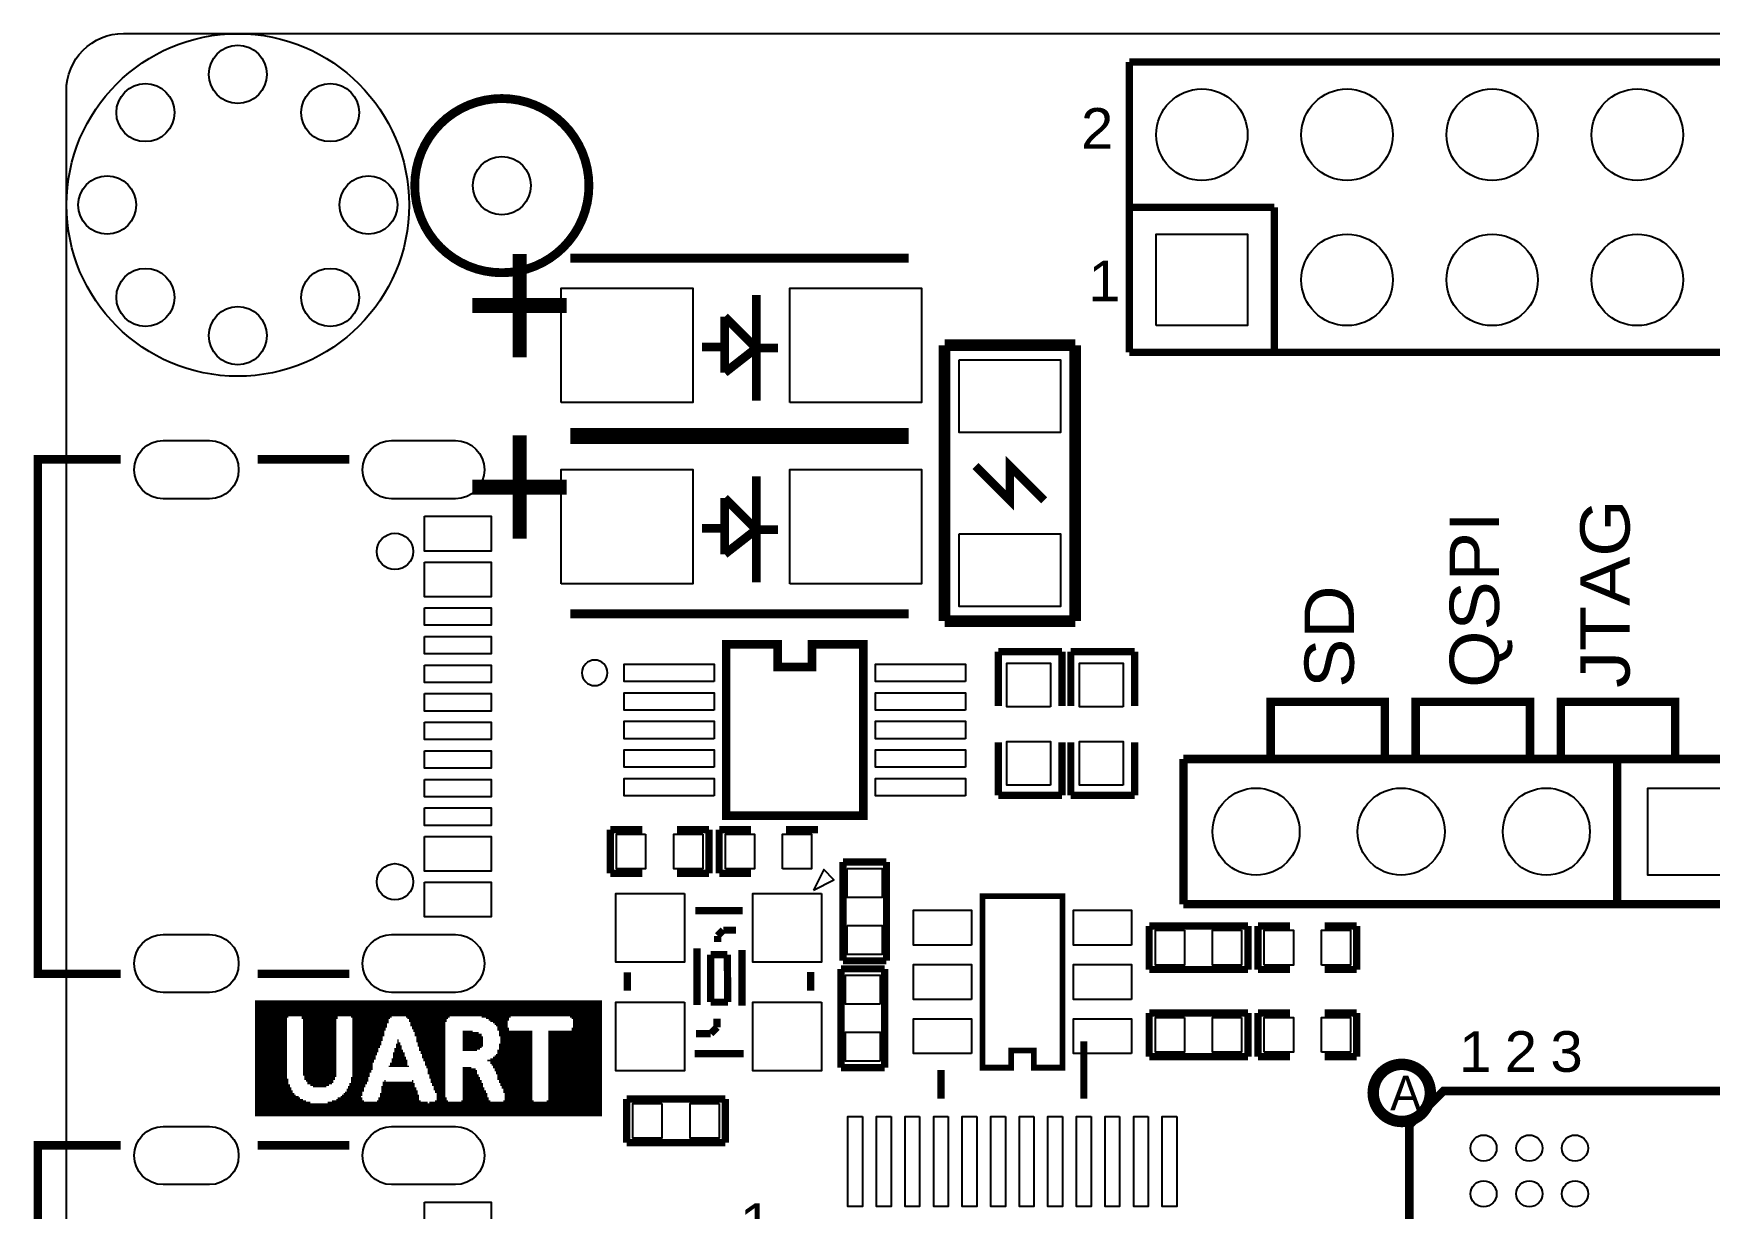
# Model space of a CAD drawing. Extents: x -0.6 to 82.1, y 0 to 56.
# Drawn here: x -0.57 to 28.75, y 35.44 to 56 of the extents above; entities that cross this region are included whole.
import ezdxf

# ---------------------------------------------------------------- set-up
doc = ezdxf.new("R2010")
doc.units = 0
for name, color, linetype in [('BG_OUTLINE', 211, 'CONTINUOUS'), ('BG_SILKSCREEN_TOP', 231, 'CONTINUOUS'), ('PG_SILKSCREEN_TOP', 140, 'CONTINUOUS'), ('PIN_TOP', 4, 'CONTINUOUS')]:
    doc.layers.add(name, color=color, linetype=linetype)

msp = doc.modelspace()

# ---------------------------------------------------------------- linework, layer by layer
at = {"layer": 'BG_OUTLINE'}
msp.add_lwpolyline([(0, 1), (0, 55, -0.414214), (1, 56), (79, 56, -0.414214), (80, 55), (80, 1, -0.414214), (79, 0), (1, 0, -0.414214)], format="xyb", close=True, dxfattribs=at)
at = {"layer": 'BG_SILKSCREEN_TOP', "const_width": 0.0254}
for points in [[(3.302, 39.0746), (9.3726, 39.0746)], [(3.302, 39.0492), (9.3726, 39.0492)], [(3.302, 39.0238), (9.3726, 39.0238)], [(3.302, 38.9984), (9.3726, 38.9984)], [(3.302, 38.973), (9.3726, 38.973)], [(3.302, 38.9476), (9.3726, 38.9476)], [(3.302, 38.9222), (9.3726, 38.9222)], [(3.302, 38.8968), (9.3726, 38.8968)], [(3.302, 38.8714), (9.3726, 38.8714)], [(3.302, 38.846), (9.3726, 38.846)], [(3.302, 38.8206), (9.3726, 38.8206)], [(3.302, 38.7952), (3.8862, 38.7952)], [(3.302, 38.7698), (3.8608, 38.7698)], [(3.302, 38.7444), (3.8608, 38.7444)], [(3.302, 38.719), (3.8608, 38.719)], [(4.1148, 38.7952), (4.7498, 38.7952)], [(4.1148, 38.7698), (4.7498, 38.7698)], [(4.1402, 38.7444), (4.7244, 38.7444)], [(4.1402, 38.719), (4.7244, 38.719)], [(4.9784, 38.7952), (5.6896, 38.7952)], [(5.0038, 38.7698), (5.6642, 38.7698)], [(5.0038, 38.7444), (5.6388, 38.7444)], [(5.0038, 38.719), (5.6388, 38.719)], [(5.9436, 38.7952), (6.7056, 38.7952)], [(5.969, 38.7698), (6.6802, 38.7698)], [(5.9944, 38.7444), (6.6548, 38.7444)], [(5.9944, 38.719), (6.6548, 38.719)], [(7.2644, 38.7952), (7.7724, 38.7952)], [(7.3406, 38.7698), (7.747, 38.7698)], [(7.3914, 38.7444), (7.747, 38.7444)], [(7.4168, 38.719), (7.7216, 38.719)], [(8.8138, 38.7952), (9.3726, 38.7952)], [(8.8392, 38.7698), (9.3726, 38.7698)], [(8.8646, 38.7444), (9.3726, 38.7444)], [(8.8646, 38.719), (9.3726, 38.719)], [(3.302, 38.6936), (3.8608, 38.6936)], [(3.302, 38.6682), (3.8608, 38.6682)], [(3.302, 38.6428), (3.8608, 38.6428)], [(3.302, 38.6174), (3.8608, 38.6174)], [(3.302, 38.592), (3.8608, 38.592)], [(3.302, 38.5666), (3.8608, 38.5666)], [(3.302, 38.5412), (3.8608, 38.5412)], [(3.302, 38.5158), (3.8608, 38.5158)], [(3.302, 38.4904), (3.8608, 38.4904)], [(3.302, 38.465), (3.8608, 38.465)], [(3.302, 38.4396), (3.8608, 38.4396)], [(3.302, 38.4142), (3.8608, 38.4142)], [(4.1402, 38.6936), (4.7244, 38.6936)], [(4.1402, 38.6682), (4.7244, 38.6682)], [(4.1402, 38.6428), (4.7244, 38.6428)], [(4.1402, 38.6174), (4.7244, 38.6174)], [(4.1402, 38.592), (4.7244, 38.592)], [(4.1402, 38.5666), (4.7244, 38.5666)], [(4.1402, 38.5412), (4.7244, 38.5412)], [(4.1402, 38.5158), (4.7244, 38.5158)], [(4.1402, 38.4904), (4.7244, 38.4904)], [(4.1402, 38.465), (4.7244, 38.465)], [(4.1402, 38.4396), (4.7244, 38.4396)], [(4.1402, 38.4142), (4.7244, 38.4142)], [(5.0038, 38.6936), (5.6388, 38.6936)], [(5.0038, 38.6682), (5.6134, 38.6682)], [(5.0038, 38.6428), (5.6134, 38.6428)], [(5.0038, 38.6174), (5.6134, 38.6174)], [(5.0038, 38.592), (5.588, 38.592)], [(5.0038, 38.5666), (5.588, 38.5666)], [(5.0038, 38.5412), (5.5626, 38.5412)], [(5.0038, 38.5158), (5.5626, 38.5158)], [(5.0038, 38.4904), (5.5626, 38.4904)], [(5.0038, 38.465), (5.5626, 38.465)], [(5.0038, 38.4396), (5.5372, 38.4396)], [(5.0038, 38.4142), (5.5372, 38.4142)], [(6.0198, 38.6936), (6.6294, 38.6936)], [(6.0198, 38.6682), (6.6294, 38.6682)], [(6.0198, 38.6428), (6.6294, 38.6428)], [(6.0452, 38.6174), (6.6294, 38.6174)], [(6.0452, 38.592), (6.6294, 38.592)], [(6.0706, 38.5666), (6.6294, 38.5666)], [(6.0706, 38.5412), (6.6294, 38.5412)], [(6.096, 38.5158), (6.6294, 38.5158)], [(6.096, 38.4904), (6.6294, 38.4904)], [(6.096, 38.465), (6.6294, 38.465)], [(6.1214, 38.4396), (6.6294, 38.4396)], [(6.1214, 38.4142), (6.6294, 38.4142)], [(6.9342, 38.5412), (7.112, 38.5412)], [(6.9342, 38.5158), (7.2136, 38.5158)], [(6.9342, 38.4904), (7.2644, 38.4904)], [(6.9342, 38.465), (7.2644, 38.465)], [(6.9342, 38.4396), (7.2898, 38.4396)], [(6.9342, 38.4142), (7.2898, 38.4142)], [(7.4676, 38.6936), (7.7216, 38.6936)], [(7.493, 38.6682), (7.7216, 38.6682)], [(7.5184, 38.6428), (7.7216, 38.6428)], [(7.5438, 38.6174), (7.7216, 38.6174)], [(7.5438, 38.592), (7.747, 38.592)], [(7.5438, 38.5666), (7.747, 38.5666)], [(7.5692, 38.5412), (8.1534, 38.5412)], [(7.5692, 38.5158), (8.1534, 38.5158)], [(7.5692, 38.4904), (8.1534, 38.4904)], [(7.5692, 38.465), (8.1534, 38.465)], [(7.5946, 38.4396), (8.1534, 38.4396)], [(7.5946, 38.4142), (8.1534, 38.4142)], [(8.4328, 38.5412), (9.3726, 38.5412)], [(8.4328, 38.5158), (9.3726, 38.5158)], [(8.4328, 38.4904), (9.3726, 38.4904)], [(8.4328, 38.465), (9.3726, 38.465)], [(8.4328, 38.4396), (9.3726, 38.4396)], [(8.4328, 38.4142), (9.3726, 38.4142)], [(8.8392, 38.592), (9.3726, 38.592)], [(8.8392, 38.5666), (9.3726, 38.5666)], [(8.8646, 38.6936), (9.3726, 38.6936)], [(8.8646, 38.6682), (9.3726, 38.6682)], [(8.8646, 38.6428), (9.3726, 38.6428)], [(8.8646, 38.6174), (9.3726, 38.6174)], [(3.302, 38.3888), (3.8608, 38.3888)], [(3.302, 38.3634), (3.8608, 38.3634)], [(3.302, 38.338), (3.8608, 38.338)], [(3.302, 38.3126), (3.8608, 38.3126)], [(3.302, 38.2872), (3.8608, 38.2872)], [(3.302, 38.2618), (3.8608, 38.2618)], [(3.302, 38.2364), (3.8608, 38.2364)], [(3.302, 38.211), (3.8608, 38.211)], [(3.302, 38.1856), (3.8608, 38.1856)], [(3.302, 38.1602), (3.8608, 38.1602)], [(3.302, 38.1348), (3.8608, 38.1348)], [(4.1402, 38.3888), (4.7244, 38.3888)], [(4.1402, 38.3634), (4.7244, 38.3634)], [(4.1402, 38.338), (4.7244, 38.338)], [(4.1402, 38.3126), (4.7244, 38.3126)], [(4.1402, 38.2872), (4.7244, 38.2872)], [(4.1402, 38.2618), (4.7244, 38.2618)], [(4.1402, 38.2364), (4.7244, 38.2364)], [(4.1402, 38.211), (4.7244, 38.211)], [(4.1402, 38.1856), (4.7244, 38.1856)], [(4.1402, 38.1602), (4.7244, 38.1602)], [(4.1402, 38.1348), (4.7244, 38.1348)], [(5.0038, 38.3888), (5.5372, 38.3888)], [(5.0038, 38.3634), (5.5118, 38.3634)], [(5.0038, 38.338), (5.5118, 38.338)], [(5.0038, 38.3126), (5.5118, 38.3126)], [(5.0038, 38.2872), (5.4864, 38.2872)], [(5.0038, 38.2618), (5.4864, 38.2618)], [(5.0038, 38.2364), (5.461, 38.2364)], [(5.0038, 38.211), (5.461, 38.211)], [(5.0038, 38.1856), (5.461, 38.1856)], [(5.0038, 38.1602), (5.4356, 38.1602)], [(5.0038, 38.1348), (5.4356, 38.1348)], [(5.715, 38.1602), (5.9182, 38.1602)], [(5.715, 38.1348), (5.9182, 38.1348)], [(5.7404, 38.2364), (5.8674, 38.2364)], [(5.7404, 38.211), (5.8928, 38.211)], [(5.7404, 38.1856), (5.8928, 38.1856)], [(5.7658, 38.3126), (5.842, 38.3126)], [(5.7658, 38.2872), (5.8674, 38.2872)], [(5.7658, 38.2618), (5.8674, 38.2618)], [(5.7912, 38.3888), (5.8166, 38.3888)], [(5.7912, 38.3634), (5.8166, 38.3634)], [(5.7912, 38.338), (5.842, 38.338)], [(6.1214, 38.3888), (6.6294, 38.3888)], [(6.1214, 38.3634), (6.6294, 38.3634)], [(6.1468, 38.338), (6.6294, 38.338)], [(6.1468, 38.3126), (6.6294, 38.3126)], [(6.1468, 38.2872), (6.6294, 38.2872)], [(6.1722, 38.2618), (6.6294, 38.2618)], [(6.1722, 38.2364), (6.6294, 38.2364)], [(6.1722, 38.211), (6.6294, 38.211)], [(6.1976, 38.1856), (6.6294, 38.1856)], [(6.1976, 38.1602), (6.6294, 38.1602)], [(6.223, 38.1348), (6.6294, 38.1348)], [(6.9342, 38.3888), (7.2898, 38.3888)], [(6.9342, 38.3634), (7.2898, 38.3634)], [(6.9342, 38.338), (7.2898, 38.338)], [(6.9342, 38.3126), (7.2898, 38.3126)], [(6.9342, 38.2872), (7.2898, 38.2872)], [(6.9342, 38.2618), (7.2644, 38.2618)], [(6.9342, 38.2364), (7.239, 38.2364)], [(6.9342, 38.211), (7.1882, 38.211)], [(7.5184, 38.1348), (8.1534, 38.1348)], [(7.5438, 38.211), (8.1534, 38.211)], [(7.5438, 38.1856), (8.1534, 38.1856)], [(7.5438, 38.1602), (8.1534, 38.1602)], [(7.5692, 38.3126), (8.1534, 38.3126)], [(7.5692, 38.2872), (8.1534, 38.2872)], [(7.5692, 38.2618), (8.1534, 38.2618)], [(7.5692, 38.2364), (8.1534, 38.2364)], [(7.5946, 38.3888), (8.1534, 38.3888)], [(7.5946, 38.3634), (8.1534, 38.3634)], [(7.5946, 38.338), (8.1534, 38.338)], [(8.4328, 38.3888), (9.3726, 38.3888)], [(8.4328, 38.3634), (9.3726, 38.3634)], [(8.4328, 38.338), (9.3726, 38.338)], [(8.4328, 38.3126), (9.3726, 38.3126)], [(8.4328, 38.2872), (9.3726, 38.2872)], [(8.4328, 38.2618), (9.3726, 38.2618)], [(8.4328, 38.2364), (9.3726, 38.2364)], [(8.4328, 38.211), (9.3726, 38.211)], [(8.4328, 38.1856), (9.3726, 38.1856)], [(8.4328, 38.1602), (9.3726, 38.1602)], [(8.4328, 38.1348), (9.3726, 38.1348)], [(3.302, 38.1094), (3.8608, 38.1094)], [(3.302, 38.084), (3.8608, 38.084)], [(3.302, 38.0586), (3.8608, 38.0586)], [(3.302, 38.0332), (3.8608, 38.0332)], [(3.302, 38.0078), (3.8608, 38.0078)], [(3.302, 37.9824), (3.8608, 37.9824)], [(3.302, 37.957), (3.8608, 37.957)], [(3.302, 37.9316), (3.8608, 37.9316)], [(3.302, 37.9062), (3.8608, 37.9062)], [(3.302, 37.8808), (3.8608, 37.8808)], [(3.302, 37.8554), (3.8608, 37.8554)], [(3.302, 37.83), (3.8608, 37.83)], [(4.1402, 38.1094), (4.7244, 38.1094)], [(4.1402, 38.084), (4.7244, 38.084)], [(4.1402, 38.0586), (4.7244, 38.0586)], [(4.1402, 38.0332), (4.7244, 38.0332)], [(4.1402, 38.0078), (4.7244, 38.0078)], [(4.1402, 37.9824), (4.7244, 37.9824)], [(4.1402, 37.957), (4.7244, 37.957)], [(4.1402, 37.9316), (4.7244, 37.9316)], [(4.1402, 37.9062), (4.7244, 37.9062)], [(4.1402, 37.8808), (4.7244, 37.8808)], [(4.1402, 37.8554), (4.7244, 37.8554)], [(4.1402, 37.83), (4.7244, 37.83)], [(5.0038, 38.1094), (5.4102, 38.1094)], [(5.0038, 38.084), (5.4102, 38.084)], [(5.0038, 38.0586), (5.4102, 38.0586)], [(5.0038, 38.0332), (5.3848, 38.0332)], [(5.0038, 38.0078), (5.3848, 38.0078)], [(5.0038, 37.9824), (5.3594, 37.9824)], [(5.0038, 37.957), (5.3594, 37.957)], [(5.0038, 37.9316), (5.3594, 37.9316)], [(5.0038, 37.9062), (5.3594, 37.9062)], [(5.0038, 37.8808), (5.3594, 37.8808)], [(5.0038, 37.8554), (5.334, 37.8554)], [(5.0038, 37.83), (5.334, 37.83)], [(5.6388, 37.9316), (5.9944, 37.9316)], [(5.6642, 37.9824), (5.969, 37.9824)], [(5.6642, 37.957), (5.969, 37.957)], [(5.6896, 38.0586), (5.9436, 38.0586)], [(5.6896, 38.0332), (5.969, 38.0332)], [(5.6896, 38.0078), (5.969, 38.0078)], [(5.715, 38.1094), (5.9182, 38.1094)], [(5.715, 38.084), (5.9436, 38.084)], [(6.223, 38.1094), (6.6294, 38.1094)], [(6.223, 38.084), (6.6294, 38.084)], [(6.2484, 38.0586), (6.6294, 38.0586)], [(6.2484, 38.0332), (6.6294, 38.0332)], [(6.2738, 38.0078), (6.6294, 38.0078)], [(6.2738, 37.9824), (6.6294, 37.9824)], [(6.2738, 37.957), (6.6294, 37.957)], [(6.2992, 37.9316), (6.6294, 37.9316)], [(6.2992, 37.9062), (6.6294, 37.9062)], [(6.3246, 37.8808), (6.6294, 37.8808)], [(6.3246, 37.8554), (6.6294, 37.8554)], [(6.3246, 37.83), (6.6294, 37.83)], [(6.9342, 37.9062), (7.0866, 37.9062)], [(6.9342, 37.8808), (7.1628, 37.8808)], [(6.9342, 37.8554), (7.1882, 37.8554)], [(6.9342, 37.83), (7.1882, 37.83)], [(7.366, 38.0332), (8.1534, 38.0332)], [(7.4168, 38.0586), (8.1534, 38.0586)], [(7.4168, 38.0078), (8.1534, 38.0078)], [(7.4168, 37.9824), (8.1534, 37.9824)], [(7.4422, 37.957), (8.1534, 37.957)], [(7.4676, 38.084), (8.1534, 38.084)], [(7.4676, 37.9316), (8.1534, 37.9316)], [(7.4676, 37.9062), (8.1534, 37.9062)], [(7.493, 38.1094), (8.1534, 38.1094)], [(7.493, 37.8808), (8.1534, 37.8808)], [(7.493, 37.8554), (8.1534, 37.8554)], [(7.5184, 37.83), (8.1534, 37.83)], [(8.4328, 38.1094), (9.3726, 38.1094)], [(8.4328, 38.084), (9.3726, 38.084)], [(8.4328, 38.0586), (9.3726, 38.0586)], [(8.4328, 38.0332), (9.3726, 38.0332)], [(8.4328, 38.0078), (9.3726, 38.0078)], [(8.4328, 37.9824), (9.3726, 37.9824)], [(8.4328, 37.957), (9.3726, 37.957)], [(8.4328, 37.9316), (9.3726, 37.9316)], [(8.4328, 37.9062), (9.3726, 37.9062)], [(8.4328, 37.8808), (9.3726, 37.8808)], [(8.4328, 37.8554), (9.3726, 37.8554)], [(8.4328, 37.83), (9.3726, 37.83)], [(3.302, 37.8046), (3.8608, 37.8046)], [(3.302, 37.7792), (3.8608, 37.7792)], [(3.302, 37.7538), (3.8608, 37.7538)], [(3.302, 37.7284), (3.8608, 37.7284)], [(3.302, 37.703), (3.8862, 37.703)], [(3.302, 37.6776), (3.8862, 37.6776)], [(3.302, 37.6522), (3.8862, 37.6522)], [(3.302, 37.6268), (3.8862, 37.6268)], [(3.302, 37.6014), (3.9116, 37.6014)], [(3.302, 37.576), (3.9116, 37.576)], [(3.302, 37.5506), (3.937, 37.5506)], [(4.1402, 37.8046), (4.7244, 37.8046)], [(4.1402, 37.7792), (4.7244, 37.7792)], [(4.1656, 37.7538), (4.7244, 37.7538)], [(4.1656, 37.7284), (4.699, 37.7284)], [(4.1656, 37.703), (4.699, 37.703)], [(4.191, 37.6776), (4.6736, 37.6776)], [(4.2164, 37.6522), (4.6736, 37.6522)], [(4.2164, 37.6268), (4.6482, 37.6268)], [(4.2672, 37.6014), (4.5974, 37.6014)], [(4.318, 37.576), (4.5466, 37.576)], [(4.9276, 37.576), (5.2324, 37.576)], [(4.9276, 37.5506), (5.207, 37.5506)], [(4.953, 37.6268), (5.2578, 37.6268)], [(4.953, 37.6014), (5.2324, 37.6014)], [(4.9784, 37.7284), (5.2832, 37.7284)], [(4.9784, 37.703), (5.2832, 37.703)], [(4.9784, 37.6776), (5.2832, 37.6776)], [(4.9784, 37.6522), (5.2578, 37.6522)], [(5.0038, 37.8046), (5.3086, 37.8046)], [(5.0038, 37.7792), (5.3086, 37.7792)], [(5.0038, 37.7538), (5.3086, 37.7538)], [(5.5118, 37.576), (6.096, 37.576)], [(5.5118, 37.5506), (6.1214, 37.5506)], [(5.5372, 37.6522), (6.0706, 37.6522)], [(5.5372, 37.6268), (6.096, 37.6268)], [(5.5372, 37.6014), (6.096, 37.6014)], [(5.5626, 37.6776), (5.588, 37.6776)], [(6.0452, 37.6776), (6.0706, 37.6776)], [(6.3246, 37.8046), (6.6294, 37.8046)], [(6.35, 37.7792), (6.6294, 37.7792)], [(6.35, 37.7538), (6.6294, 37.7538)], [(6.35, 37.7284), (6.6294, 37.7284)], [(6.3754, 37.703), (6.6294, 37.703)], [(6.3754, 37.6776), (6.6294, 37.6776)], [(6.3754, 37.6522), (6.6294, 37.6522)], [(6.4008, 37.6268), (6.6294, 37.6268)], [(6.4008, 37.6014), (6.6294, 37.6014)], [(6.4262, 37.576), (6.6294, 37.576)], [(6.4262, 37.5506), (6.6294, 37.5506)], [(6.9342, 37.8046), (7.1882, 37.8046)], [(6.9342, 37.7792), (7.2136, 37.7792)], [(6.9342, 37.7538), (7.2136, 37.7538)], [(6.9342, 37.7284), (7.239, 37.7284)], [(6.9342, 37.703), (7.239, 37.703)], [(6.9342, 37.6776), (7.2644, 37.6776)], [(6.9342, 37.6522), (7.2644, 37.6522)], [(6.9342, 37.6268), (7.2898, 37.6268)], [(6.9342, 37.6014), (7.2898, 37.6014)], [(6.9342, 37.576), (7.2898, 37.576)], [(6.9342, 37.5506), (7.3152, 37.5506)], [(7.5184, 37.8046), (8.1534, 37.8046)], [(7.5438, 37.7792), (8.1534, 37.7792)], [(7.5438, 37.7538), (8.1534, 37.7538)], [(7.5438, 37.7284), (8.1534, 37.7284)], [(7.5438, 37.703), (8.1534, 37.703)], [(7.5692, 37.6776), (8.1534, 37.6776)], [(7.5692, 37.6522), (8.1534, 37.6522)], [(7.5946, 37.6268), (8.1534, 37.6268)], [(7.5946, 37.6014), (8.1534, 37.6014)], [(7.62, 37.576), (8.1534, 37.576)], [(7.62, 37.5506), (8.1534, 37.5506)], [(8.4328, 37.8046), (9.3726, 37.8046)], [(8.4328, 37.7792), (9.3726, 37.7792)], [(8.4328, 37.7538), (9.3726, 37.7538)], [(8.4328, 37.7284), (9.3726, 37.7284)], [(8.4328, 37.703), (9.3726, 37.703)], [(8.4328, 37.6776), (9.3726, 37.6776)], [(8.4328, 37.6522), (9.3726, 37.6522)], [(8.4328, 37.6268), (9.3726, 37.6268)], [(8.4328, 37.6014), (9.3726, 37.6014)], [(8.4328, 37.576), (9.3726, 37.576)], [(8.4328, 37.5506), (9.3726, 37.5506)], [(3.302, 37.5252), (3.937, 37.5252)], [(3.302, 37.4998), (3.9624, 37.4998)], [(3.302, 37.4744), (3.9624, 37.4744)], [(3.302, 37.449), (3.9878, 37.449)], [(3.302, 37.4236), (4.0132, 37.4236)], [(3.302, 37.3982), (4.064, 37.3982)], [(3.302, 37.3728), (4.0894, 37.3728)], [(3.302, 37.3474), (4.1402, 37.3474)], [(3.302, 37.322), (4.191, 37.322)], [(3.302, 37.2966), (4.2672, 37.2966)], [(3.302, 37.2712), (9.3726, 37.2712)], [(3.302, 37.2458), (9.3726, 37.2458)], [(4.572, 37.2966), (6.3246, 37.2966)], [(4.6482, 37.322), (5.207, 37.322)], [(4.7244, 37.3474), (5.1816, 37.3474)], [(4.7498, 37.3728), (5.1816, 37.3728)], [(4.8006, 37.3982), (5.1562, 37.3982)], [(4.826, 37.4236), (5.1816, 37.4236)], [(4.8514, 37.449), (5.1816, 37.449)], [(4.8768, 37.4744), (5.1816, 37.4744)], [(4.9022, 37.5252), (5.207, 37.5252)], [(4.9022, 37.4998), (5.207, 37.4998)], [(5.4356, 37.322), (6.1976, 37.322)], [(5.461, 37.3728), (6.1722, 37.3728)], [(5.461, 37.3474), (6.1722, 37.3474)], [(5.4864, 37.449), (6.1468, 37.449)], [(5.4864, 37.4236), (6.1722, 37.4236)], [(5.4864, 37.3982), (6.1722, 37.3982)], [(5.5118, 37.5252), (6.1214, 37.5252)], [(5.5118, 37.4998), (6.1468, 37.4998)], [(5.5118, 37.4744), (6.1468, 37.4744)], [(6.35, 37.2966), (9.3726, 37.2966)], [(6.4262, 37.5252), (6.6294, 37.5252)], [(6.4516, 37.4998), (6.6294, 37.4998)], [(6.4516, 37.4744), (6.6294, 37.4744)], [(6.4516, 37.322), (6.6802, 37.322)], [(6.477, 37.449), (6.6294, 37.449)], [(6.477, 37.4236), (6.6294, 37.4236)], [(6.477, 37.3982), (6.6294, 37.3982)], [(6.477, 37.3728), (6.6548, 37.3728)], [(6.477, 37.3474), (6.6548, 37.3474)], [(6.9088, 37.322), (7.4168, 37.322)], [(6.9342, 37.5252), (7.3152, 37.5252)], [(6.9342, 37.4998), (7.3406, 37.4998)], [(6.9342, 37.4744), (7.3406, 37.4744)], [(6.9342, 37.449), (7.366, 37.449)], [(6.9342, 37.4236), (7.366, 37.4236)], [(6.9342, 37.3982), (7.366, 37.3982)], [(6.9342, 37.3728), (7.3914, 37.3728)], [(6.9342, 37.3474), (7.3914, 37.3474)], [(7.6454, 37.5252), (8.1534, 37.5252)], [(7.6454, 37.4998), (8.1534, 37.4998)], [(7.6454, 37.4744), (8.1534, 37.4744)], [(7.6454, 37.322), (8.1788, 37.322)], [(7.6708, 37.449), (8.1534, 37.449)], [(7.6708, 37.4236), (8.1534, 37.4236)], [(7.6708, 37.3982), (8.1534, 37.3982)], [(7.6708, 37.3728), (8.1534, 37.3728)], [(7.6708, 37.3474), (8.1534, 37.3474)], [(8.4074, 37.322), (9.3726, 37.322)], [(8.4328, 37.5252), (9.3726, 37.5252)], [(8.4328, 37.4998), (9.3726, 37.4998)], [(8.4328, 37.4744), (9.3726, 37.4744)], [(8.4328, 37.449), (9.3726, 37.449)], [(8.4328, 37.4236), (9.3726, 37.4236)], [(8.4328, 37.3982), (9.3726, 37.3982)], [(8.4328, 37.3728), (9.3726, 37.3728)], [(8.4328, 37.3474), (9.3726, 37.3474)], [(3.302, 37.2204), (9.3726, 37.2204)], [(3.302, 37.195), (9.3726, 37.195)], [(3.302, 37.1696), (9.3726, 37.1696)], [(3.302, 37.1442), (9.3726, 37.1442)], [(3.302, 37.1188), (9.3726, 37.1188)], [(3.302, 37.0934), (9.3726, 37.0934)], [(3.302, 37.068), (9.3726, 37.068)]]:
    msp.add_lwpolyline(points, dxfattribs=at)
at = {"layer": 'PG_SILKSCREEN_TOP'}
for points, const_width in [([(18.6, 55.5), (69.4, 55.5)], 0.127), ([(18.6, 50.42), (18.6, 55.5)], 0.127), ([(21.14, 52.96), (18.6, 52.96)], 0.127), ([(21.14, 50.42), (21.14, 52.96)], 0.127), ([(8.8209, 52.07), (14.7409, 52.07)], 0.1524), ([(12.0711, 51.4261), (12.0711, 50.496)], 0.1524), ([(11.5209, 51.0461), (12.0711, 50.496)], 0.1524), ([(11.5209, 50.0659), (11.5209, 51.0461)], 0.1524), ([(11.1209, 50.516), (11.5209, 50.516)], 0.1524), ([(12.0711, 50.496), (11.5209, 50.0659)], 0.1524), ([(12.0711, 50.496), (12.4511, 50.496)], 0.1524), ([(12.0711, 50.496), (12.0711, 49.576)], 0.1524), ([(17.653, 50.546), (15.367, 50.546)], 0.2032), ([(15.367, 50.546), (15.367, 45.72)], 0.2032), ([(17.653, 45.72), (17.653, 50.546)], 0.2032), ([(69.4, 50.42), (18.6, 50.42)], 0.127), ([(8.8209, 49.022), (14.7409, 49.022)], 0.1524), ([(8.8209, 48.895), (14.7409, 48.895)], 0.1524), ([(0.95, 48.5489), (-0.5, 48.5489), (-0.5, 39.5489), (0.95, 39.5489)], 0.15), ([(4.95, 48.5489), (3.35, 48.5489)], 0.15), ([(17.11, 47.833), (16.51, 48.433), (16.51, 47.833), (15.91, 48.433)], 0.15), ([(12.0711, 48.2511), (12.0711, 47.321)], 0.1524), ([(11.5209, 47.8711), (12.0711, 47.321)], 0.1524), ([(11.5209, 46.8909), (11.5209, 47.8711)], 0.1524), ([(11.1209, 47.341), (11.5209, 47.341)], 0.1524), ([(12.0711, 47.321), (11.5209, 46.8909)], 0.1524), ([(12.0711, 47.321), (12.4511, 47.321)], 0.1524), ([(12.0711, 47.321), (12.0711, 46.401)], 0.1524), ([(8.8209, 45.847), (14.7409, 45.847)], 0.1524), ([(15.367, 45.72), (17.653, 45.72)], 0.2032), ([(11.546, 42.315), (13.946, 42.315), (13.946, 45.315), (13.046, 45.315), (13.046, 44.915), (12.446, 44.915), (12.446, 45.315), (11.546, 45.315), (11.546, 42.315)], 0.15), ([(16.3068, 44.2341), (16.3068, 45.1866)], 0.127), ([(16.3068, 45.1866), (17.4244, 45.1866)], 0.127), ([(17.4244, 45.1866), (17.4244, 44.2341)], 0.127), ([(17.5768, 44.2341), (17.5768, 45.1866)], 0.127), ([(17.5768, 45.1866), (18.6944, 45.1866)], 0.127), ([(18.6944, 45.1866), (18.6944, 44.2341)], 0.127), ([(21.072, 43.307), (21.072, 44.307), (23.072, 44.307), (23.072, 43.307)], 0.15), ([(23.612, 43.307), (23.612, 44.307), (25.612, 44.307), (25.612, 43.307)], 0.15), ([(26.152, 43.307), (26.152, 44.307), (28.152, 44.307), (28.152, 43.307)], 0.15), ([(16.3068, 43.5991), (16.3068, 42.672)], 0.127), ([(17.4244, 42.672), (17.4244, 43.5991)], 0.127), ([(17.5768, 43.5991), (17.5768, 42.672)], 0.127), ([(18.6944, 42.672), (18.6944, 43.5991)], 0.127), ([(19.548, 43.307), (29.708, 43.307)], 0.15), ([(19.548, 40.767), (19.548, 43.307)], 0.15), ([(27.138, 43.2369), (27.138, 40.8371)], 0.15), ([(16.3068, 42.672), (17.4244, 42.672)], 0.127), ([(17.5768, 42.672), (18.6944, 42.672)], 0.127), ([(9.5184, 42.07), (9.5184, 41.308)], 0.127), ([(10.0772, 42.07), (9.5184, 42.07)], 0.127), ([(11.2456, 42.07), (10.6868, 42.07)], 0.127), ([(11.2456, 41.308), (11.2456, 42.07)], 0.127), ([(11.4234, 42.07), (11.4234, 41.308)], 0.127), ([(11.9822, 42.07), (11.4234, 42.07)], 0.127), ([(13.1506, 42.07), (12.5918, 42.07)], 0.127), ([(9.5184, 41.308), (10.0772, 41.308)], 0.127), ([(10.6868, 41.308), (11.2456, 41.308)], 0.127), ([(11.4234, 41.308), (11.9822, 41.308)], 0.127), ([(14.351, 41.5036), (13.589, 41.5036)], 0.127), ([(13.589, 41.5036), (13.589, 39.7764)], 0.127), ([(14.351, 39.7764), (14.351, 41.5036)], 0.127), ([(17.432, 40.907), (16.032, 40.907), (16.032, 37.907), (16.532, 37.907), (16.532, 38.207), (16.932, 38.207), (16.932, 37.907), (17.432, 37.907), (17.432, 40.907)], 0.1), ([(29.708, 40.767), (19.548, 40.767)], 0.15), ([(11.835, 40.6529), (11.0049, 40.6529)], 0.127), ([(11.4949, 40.3131), (11.3948, 40.213)], 0.127), ([(11.3948, 40.213), (11.3948, 40.103)], 0.127), ([(11.7149, 40.3131), (11.4949, 40.3131)], 0.127), ([(20.6756, 40.386), (18.9484, 40.386)], 0.127), ([(18.9484, 40.386), (18.9484, 39.624)], 0.127), ([(20.6756, 39.624), (20.6756, 40.386)], 0.127), ([(20.8534, 40.386), (20.8534, 39.624)], 0.127), ([(21.4122, 40.386), (20.8534, 40.386)], 0.127), ([(22.5806, 40.386), (22.0218, 40.386)], 0.127), ([(22.5806, 39.624), (22.5806, 40.386)], 0.127), ([(11.0349, 39.993), (11.0349, 39.003)], 0.127), ([(11.565, 39.8831), (11.2749, 39.8831)], 0.127), ([(11.2749, 39.8831), (11.2749, 39.053)], 0.127), ([(11.5749, 39.053), (11.565, 39.8831)], 0.127), ([(11.8249, 39.9631), (11.8249, 38.993)], 0.127), ([(3.35, 39.5489), (4.95, 39.5489)], 0.15), ([(9.815, 39.5729), (9.815, 39.2529)], 0.127), ([(13.025, 39.5831), (13.025, 39.2529)], 0.127), ([(14.319, 39.6356), (13.557, 39.6356)], 0.127), ([(13.557, 39.6356), (13.557, 37.9084)], 0.127), ([(13.589, 39.7764), (14.351, 39.7764)], 0.127), ([(14.319, 37.9084), (14.319, 39.6356)], 0.127), ([(18.9484, 39.624), (20.6756, 39.624)], 0.127), ([(20.8534, 39.624), (21.4122, 39.624)], 0.127), ([(22.0218, 39.624), (22.5806, 39.624)], 0.127), ([(11.2749, 39.053), (11.5749, 39.053)], 0.127), ([(11.3849, 38.7629), (11.3849, 38.6131)], 0.127), ([(20.6756, 38.862), (18.9484, 38.862)], 0.127), ([(18.9484, 38.862), (18.9484, 38.1)], 0.127), ([(20.6756, 38.1), (20.6756, 38.862)], 0.127), ([(20.8534, 38.862), (20.8534, 38.1)], 0.127), ([(21.4122, 38.862), (20.8534, 38.862)], 0.127), ([(22.5806, 38.862), (22.0218, 38.862)], 0.127), ([(22.5806, 38.1), (22.5806, 38.862)], 0.127), ([(11.2749, 38.5031), (11.0149, 38.5031)], 0.127), ([(11.3849, 38.6131), (11.2749, 38.5031)], 0.127), ([(17.8039, 37.366), (17.8039, 38.366)], 0.127), ([(11.8548, 38.1531), (10.9948, 38.1531)], 0.127), ([(18.9484, 38.1), (20.6756, 38.1)], 0.127), ([(20.8534, 38.1), (21.4122, 38.1)], 0.127), ([(22.0218, 38.1), (22.5806, 38.1)], 0.127), ([(13.557, 37.9084), (14.319, 37.9084)], 0.127), ([(15.3041, 37.366), (15.3041, 37.8661)], 0.127), ([(23.5, 23.5), (23.5, 36.9), (24.1, 37.5), (32.5, 37.5), (32.5, 23.5), (23.5, 23.5)], 0.15), ([(11.5316, 37.359), (9.8044, 37.359)], 0.127), ([(9.8044, 37.359), (9.8044, 36.597)], 0.127), ([(11.5316, 36.597), (11.5316, 37.359)], 0.127), ([(9.8044, 36.597), (11.5316, 36.597)], 0.127), ([(0.95, 36.5489), (-0.5, 36.5489), (-0.5, 27.5489), (0.95, 27.5489)], 0.15), ([(4.95, 36.5489), (3.35, 36.5489)], 0.15)]:
    msp.add_lwpolyline(points, dxfattribs=dict(at, const_width=const_width))
for points, const_width in [([(9.144, 53.3388, 1), (6.096, 53.3388, 1), (9.144, 53.3388)], 0.1549), ([(23.868, 37.465, 1), (22.868, 37.465, 1), (23.868, 37.465)], 0.2)]:
    msp.add_lwpolyline(points, format="xyb", dxfattribs=dict(at, const_width=const_width))
msp.add_lwpolyline([(9.47, 44.815, 1), (9.022, 44.815, 1)], format="xyb", close=True, dxfattribs=at)
msp.add_lwpolyline([(13.0733, 41.0133), (13.4325, 41.1929), (13.2529, 41.3725)], close=True, dxfattribs=at)
at = {"layer": 'PIN_TOP'}
for points in [[(19.07, 50.89), (19.07, 52.4899), (20.6699, 52.4899), (20.6699, 50.89)], [(8.661, 49.546), (8.661, 51.546), (10.961, 51.546), (10.961, 49.546)], [(12.661, 49.546), (12.661, 51.546), (14.961, 51.546), (14.961, 49.546)], [(15.621, 50.292), (17.399, 50.292), (17.399, 49.022), (15.621, 49.022)], [(8.661, 46.371), (8.661, 48.371), (10.961, 48.371), (10.961, 46.371)], [(12.661, 46.371), (12.661, 48.371), (14.961, 48.371), (14.961, 46.371)], [(6.2658, 47.5537), (7.4342, 47.5537), (7.4342, 46.9441), (6.2658, 46.9441)], [(15.621, 47.244), (17.399, 47.244), (17.399, 45.974), (15.621, 45.974)], [(6.2658, 46.7537), (7.4342, 46.7537), (7.4342, 46.1441), (6.2658, 46.1441)], [(6.2658, 45.9513), (7.4342, 45.9513), (7.4342, 45.6465), (6.2658, 45.6465)], [(6.2658, 45.4513), (7.4342, 45.4513), (7.4342, 45.1465), (6.2658, 45.1465)], [(6.2658, 44.9513), (7.4342, 44.9513), (7.4342, 44.6465), (6.2658, 44.6465)], [(11.3334, 44.6626), (9.7586, 44.6626), (9.7586, 44.9674), (11.3334, 44.9674)], [(15.7334, 44.6626), (14.1586, 44.6626), (14.1586, 44.9674), (15.7334, 44.9674)], [(17.2212, 44.2214), (16.4592, 44.2214), (16.4592, 44.9834), (17.2212, 44.9834)], [(18.4912, 44.2214), (17.7292, 44.2214), (17.7292, 44.9834), (18.4912, 44.9834)], [(6.2658, 44.4513), (7.4342, 44.4513), (7.4342, 44.1465), (6.2658, 44.1465)], [(11.3334, 44.1626), (9.7586, 44.1626), (9.7586, 44.4674), (11.3334, 44.4674)], [(15.7334, 44.1626), (14.1586, 44.1626), (14.1586, 44.4674), (15.7334, 44.4674)], [(6.2658, 43.9513), (7.4342, 43.9513), (7.4342, 43.6465), (6.2658, 43.6465)], [(11.3334, 43.6626), (9.7586, 43.6626), (9.7586, 43.9674), (11.3334, 43.9674)], [(15.7334, 43.6626), (14.1586, 43.6626), (14.1586, 43.9674), (15.7334, 43.9674)], [(6.2658, 43.4513), (7.4342, 43.4513), (7.4342, 43.1465), (6.2658, 43.1465)], [(11.3334, 43.1626), (9.7586, 43.1626), (9.7586, 43.4674), (11.3334, 43.4674)], [(15.7334, 43.1626), (14.1586, 43.1626), (14.1586, 43.4674), (15.7334, 43.4674)], [(17.2212, 42.8498), (16.4592, 42.8498), (16.4592, 43.6118), (17.2212, 43.6118)], [(18.4912, 42.8498), (17.7292, 42.8498), (17.7292, 43.6118), (18.4912, 43.6118)], [(6.2658, 42.9513), (7.4342, 42.9513), (7.4342, 42.6465), (6.2658, 42.6465)], [(11.3334, 42.6626), (9.7586, 42.6626), (9.7586, 42.9674), (11.3334, 42.9674)], [(15.7334, 42.6626), (14.1586, 42.6626), (14.1586, 42.9674), (15.7334, 42.9674)], [(29.2, 42.799), (29.2, 41.275), (27.676, 41.275), (27.676, 42.799)], [(6.2658, 42.4513), (7.4342, 42.4513), (7.4342, 42.1465), (6.2658, 42.1465)], [(6.2658, 41.9537), (7.4342, 41.9537), (7.4342, 41.3441), (6.2658, 41.3441)], [(10.1359, 41.9938), (10.1359, 41.3842), (9.6279, 41.3842), (9.6279, 41.9938)], [(11.1361, 41.9938), (11.1361, 41.3842), (10.6281, 41.3842), (10.6281, 41.9938)], [(11.5329, 41.3842), (11.5329, 41.9938), (12.0409, 41.9938), (12.0409, 41.3842)], [(12.5331, 41.3842), (12.5331, 41.9938), (13.0411, 41.9938), (13.0411, 41.3842)], [(13.6652, 41.3941), (14.2748, 41.3941), (14.2748, 40.8861), (13.6652, 40.8861)], [(6.2658, 41.1537), (7.4342, 41.1537), (7.4342, 40.5441), (6.2658, 40.5441)], [(10.8149, 40.953), (10.8149, 39.7531), (9.6151, 39.7531), (9.6151, 40.953)], [(13.2148, 40.953), (13.2148, 39.7531), (12.0148, 39.7531), (12.0148, 40.953)], [(15.84, 40.0522), (14.824, 40.0522), (14.824, 40.6618), (15.84, 40.6618)], [(18.64, 40.0522), (17.624, 40.0522), (17.624, 40.6618), (18.64, 40.6618)], [(13.6652, 40.3939), (14.2748, 40.3939), (14.2748, 39.8859), (13.6652, 39.8859)], [(19.5659, 40.3098), (19.5659, 39.7002), (19.0579, 39.7002), (19.0579, 40.3098)], [(20.5661, 40.3098), (20.5661, 39.7002), (20.0581, 39.7002), (20.0581, 40.3098)], [(20.9629, 39.7002), (20.9629, 40.3098), (21.4709, 40.3098), (21.4709, 39.7002)], [(21.9631, 39.7002), (21.9631, 40.3098), (22.4711, 40.3098), (22.4711, 39.7002)], [(15.84, 39.1022), (14.824, 39.1022), (14.824, 39.7118), (15.84, 39.7118)], [(18.64, 39.1022), (17.624, 39.1022), (17.624, 39.7118), (18.64, 39.7118)], [(14.2428, 39.0181), (13.6332, 39.0181), (13.6332, 39.5261), (14.2428, 39.5261)], [(10.8149, 39.053), (10.8149, 37.8531), (9.6151, 37.8531), (9.6151, 39.053)], [(13.2148, 39.053), (13.2148, 37.8531), (12.0148, 37.8531), (12.0148, 39.053)], [(15.84, 38.1522), (14.824, 38.1522), (14.824, 38.7618), (15.84, 38.7618)], [(18.64, 38.1522), (17.624, 38.1522), (17.624, 38.7618), (18.64, 38.7618)], [(19.5659, 38.7858), (19.5659, 38.1762), (19.0579, 38.1762), (19.0579, 38.7858)], [(20.5661, 38.7858), (20.5661, 38.1762), (20.0581, 38.1762), (20.0581, 38.7858)], [(20.9629, 38.1762), (20.9629, 38.7858), (21.4709, 38.7858), (21.4709, 38.1762)], [(21.9631, 38.1762), (21.9631, 38.7858), (22.4711, 38.7858), (22.4711, 38.1762)], [(14.2428, 38.0179), (13.6332, 38.0179), (13.6332, 38.5259), (14.2428, 38.5259)], [(10.4219, 37.2828), (10.4219, 36.6732), (9.9139, 36.6732), (9.9139, 37.2828)], [(11.4221, 37.2828), (11.4221, 36.6732), (10.9141, 36.6732), (10.9141, 37.2828)], [(13.9309, 37.0533), (13.9309, 35.4785), (13.6769, 35.4785), (13.6769, 37.0533)], [(14.4311, 37.0533), (14.4311, 35.4785), (14.1771, 35.4785), (14.1771, 37.0533)], [(14.9309, 37.0533), (14.9309, 35.4785), (14.6769, 35.4785), (14.6769, 37.0533)], [(15.4311, 37.0533), (15.4311, 35.4785), (15.1771, 35.4785), (15.1771, 37.0533)], [(15.9309, 37.0533), (15.9309, 35.4785), (15.6769, 35.4785), (15.6769, 37.0533)], [(16.4311, 37.0533), (16.4311, 35.4785), (16.1771, 35.4785), (16.1771, 37.0533)], [(16.9309, 37.0533), (16.9309, 35.4785), (16.6769, 35.4785), (16.6769, 37.0533)], [(17.4311, 37.0533), (17.4311, 35.4785), (17.1771, 35.4785), (17.1771, 37.0533)], [(17.9309, 37.0533), (17.9309, 35.4785), (17.6769, 35.4785), (17.6769, 37.0533)], [(18.4311, 37.0533), (18.4311, 35.4785), (18.1771, 35.4785), (18.1771, 37.0533)], [(18.9309, 37.0533), (18.9309, 35.4785), (18.6769, 35.4785), (18.6769, 37.0533)], [(19.4311, 37.0533), (19.4311, 35.4785), (19.1771, 35.4785), (19.1771, 37.0533)], [(6.2658, 35.5537), (7.4342, 35.5537), (7.4342, 34.9441), (6.2658, 34.9441)]]:
    msp.add_lwpolyline(points, close=True, dxfattribs=at)
for points in [[(2.5064, 47.8609), (1.6936, 47.8609, -1), (1.6936, 48.8769), (2.5064, 48.8769, -1)], [(6.8088, 47.8609), (5.6912, 47.8609, -1), (5.6912, 48.8769), (6.8088, 48.8769, -1)], [(2.5064, 39.2209), (1.6936, 39.2209, -1), (1.6936, 40.2369), (2.5064, 40.2369, -1)], [(6.8088, 39.2209), (5.6912, 39.2209, -1), (5.6912, 40.2369), (6.8088, 40.2369, -1)], [(2.5064, 35.8609), (1.6936, 35.8609, -1), (1.6936, 36.8769), (2.5064, 36.8769, -1)], [(6.8088, 35.8609), (5.6912, 35.8609, -1), (5.6912, 36.8769), (6.8088, 36.8769, -1)]]:
    msp.add_lwpolyline(points, format="xyb", close=True, dxfattribs=at)
for centre, radius in [((3, 53), 2.9972), ((3, 55.286), 0.508), ((1.3835, 54.6165), 0.508), ((4.6165, 54.6165), 0.508), ((19.87, 54.23), 0.8), ((22.41, 54.23), 0.8), ((24.95, 54.23), 0.8), ((27.49, 54.23), 0.8), ((7.62, 53.3388), 0.508), ((0.714, 53), 0.508), ((5.286, 53), 0.508), ((22.41, 51.69), 0.8), ((24.95, 51.69), 0.8), ((27.49, 51.69), 0.8), ((1.3835, 51.3835), 0.508), ((4.6165, 51.3835), 0.508), ((3, 50.714), 0.508), ((5.75, 46.9389), 0.3175), ((20.818, 42.037), 0.762), ((23.358, 42.037), 0.762), ((25.898, 42.037), 0.762), ((5.75, 41.1589), 0.3175), ((24.8, 36.5), 0.2286), ((25.6, 36.5), 0.2286), ((26.4, 36.5), 0.2286), ((24.8, 35.7), 0.2286), ((25.6, 35.7), 0.2286), ((26.4, 35.7), 0.2286)]:
    msp.add_circle(centre, radius, dxfattribs=at)

# ---------------------------------------------------------------- texts
at = {"layer": 'BG_SILKSCREEN_TOP', "width": 1.117647}
for s, p in [('QSPI', (25.0698, 44.5516)), ('JTAG', (27.3558, 44.5516)), ('SD', (22.5298, 44.5516))]:
    msp.add_text(s, height=0.8636, rotation=90, dxfattribs=at).set_placement(p)
at = {"layer": 'BG_SILKSCREEN_TOP', "width": 1.071429}
msp.add_text('1', height=0.7112, dxfattribs=at).set_placement((11.7856, 34.8234))
at = {"layer": 'PG_SILKSCREEN_TOP', "width": 1.071429}
for s, p in [('2', (17.7546, 53.9844)), ('1', (17.8816, 51.3174)), ('1', (24.369, 37.834)), ('2', (25.169, 37.834)), ('3', (25.969, 37.834))]:
    msp.add_text(s, height=0.7112, dxfattribs=at).set_placement(p)
at = {"layer": 'PG_SILKSCREEN_TOP'}
for s, height, p in [('+', 2.54, (6.9408, 50.0126)), ('+', 2.54, (6.9408, 46.8376)), ('A', 0.6096, (23.1648, 37.1602))]:
    msp.add_text(s, height=height, dxfattribs=at).set_placement(p)

doc.saveas('drawing.dxf')
